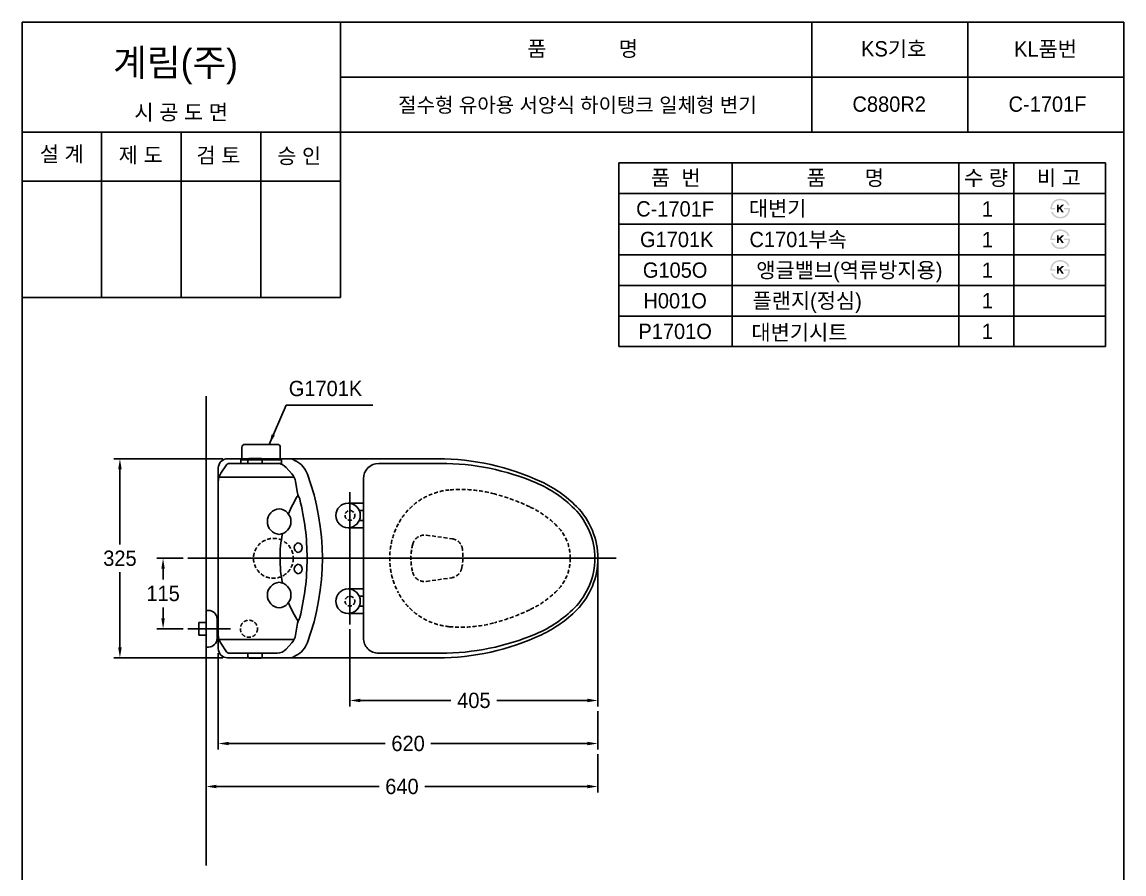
# Model space of a CAD drawing. Header units: millimetres. Extents: x 0 to 3800, y -67 to 2531.
# Drawn here: x 0 to 1800, y 1139 to 2530 of the extents above; entities that cross this region are included whole.
import ezdxf
from ezdxf.enums import TextEntityAlignment as Align
from ezdxf.lldxf.tags import DXFTag

# ---------------------------------------------------------------- set-up
doc = ezdxf.new("R2010")
doc.units = ezdxf.units.MM
doc.linetypes.add('DASHED2', pattern=[9.525, 6.35, -3.175])
for name, color, linetype in [('TEXT', 7, 'Continuous'), ('내부선 및 부속', 4, 'Continuous'), ('도각라인', 255, 'Continuous'), ('외형선', 3, 'Continuous'), ('점선', 6, 'DASHED2'), ('중심선', 1, 'DASHED'), ('치수선', 7, 'Continuous')]:
    doc.layers.add(name, color=color, linetype=linetype)
doc.styles.add('____', font='')
doc.styles.add('타이틀', font='H2GTRM.TTF', dxfattribs={"height": 25})
doc.styles.get('____').set_extended_font_data('굴림')
tags = doc.linetypes.add('DASHDOT', pattern=[70, 31, -13, 13, -13]).pattern_tags.tags
tags[10:11] = [DXFTag(74, 4), DXFTag(75, 0), DXFTag(340, '0'), DXFTag(46, 0.0), DXFTag(50, 0.0), DXFTag(44, 0.0), DXFTag(45, 0.0)]
tags[8:9] = [DXFTag(74, 4), DXFTag(75, 0), DXFTag(340, '0'), DXFTag(46, 0.0), DXFTag(50, 0.0), DXFTag(44, 0.0), DXFTag(45, 0.0)]
tags[6:7] = [DXFTag(74, 4), DXFTag(75, 0), DXFTag(340, '0'), DXFTag(46, 0.0), DXFTag(50, 0.0), DXFTag(44, 0.0), DXFTag(45, 0.0)]
tags[4:5] = [DXFTag(74, 4), DXFTag(75, 0), DXFTag(340, '0'), DXFTag(46, 0.0), DXFTag(50, 0.0), DXFTag(44, 0.0), DXFTag(45, 0.0)]
tags = doc.linetypes.add('DASHED', pattern=[25.72, 12.86, -12.86]).pattern_tags.tags
tags[6:7] = [DXFTag(74, 4), DXFTag(75, 0), DXFTag(340, '0'), DXFTag(46, 0.0), DXFTag(50, 0.0), DXFTag(44, 0.0), DXFTag(45, 0.0)]
tags[4:5] = [DXFTag(74, 4), DXFTag(75, 0), DXFTag(340, '0'), DXFTag(46, 0.0), DXFTag(50, 0.0), DXFTag(44, 0.0), DXFTag(45, 0.0)]
doc.dimstyles.new('MSADIM', dxfattribs={"dimtxt": 33, "dimasz": 17, "dimexe": 10, "dimexo": 7.5, "dimgap": 10, "dimtad": 0, "dimtih": 1, "dimtoh": 1, "dimdec": 0, "dimzin": 1, "dimdsep": 46, "dimtxsty": '____', "dimcen": 11.25, "dimadec": 0, "dimazin": 0, "dimtfac": 1, "dimtdec": 0, "dimtix": 1, "dimtmove": 0, "dimatfit": 3, "dimfxl": 0, "dimtolj": 1, "dimtzin": 1, "dimarcsym": 0})

# ---------------------------------------------------------------- blocks, each defined once
blk = doc.blocks.new('*D14')
at = {"layer": '치수선', "color": 0, "linetype": 'Continuous', "lineweight": -2}
for p, q in [((940.6, 1646.9), (940.6, 1412.3)), ((535.6, 1538.9), (535.6, 1412.3)), ((552.6, 1422.3), (700.4, 1422.3)), ((923.6, 1422.3), (775.8, 1422.3))]:
    blk.add_line(p, q, dxfattribs=at)
at = {"layer": '치수선', "color": 0, "linetype": 'Continuous'}
for points in [[(552.6, 1425.2), (552.6, 1419.5), (535.6, 1422.3)], [(923.6, 1425.2), (923.6, 1419.5), (940.6, 1422.3)]]:
    blk.add_solid(points, dxfattribs=at)
at = {"layer": '치수선', "color": 0, "linetype": 'Continuous', "insert": (738.1, 1422.3), "char_height": 25, "attachment_point": 5, "style": '____'}
blk.add_mtext('\\A1;405', dxfattribs=at)
blk = doc.blocks.new('*D15')
at = {"layer": '치수선', "color": 0, "linetype": 'Continuous', "lineweight": -2}
for p, q in [((320.6, 1499.4), (320.6, 1342)), ((940.6, 1404.8), (940.6, 1342)), ((337.6, 1352), (593.3, 1352)), ((923.6, 1352), (667.9, 1352))]:
    blk.add_line(p, q, dxfattribs=at)
at = {"layer": '치수선', "color": 0, "linetype": 'Continuous'}
for points in [[(337.6, 1354.8), (337.6, 1349.2), (320.6, 1352)], [(923.6, 1354.8), (923.6, 1349.2), (940.6, 1352)]]:
    blk.add_solid(points, dxfattribs=at)
at = {"layer": '치수선', "color": 0, "linetype": 'Continuous', "insert": (630.6, 1352), "char_height": 25, "attachment_point": 5, "style": '____'}
blk.add_mtext('\\A1;620', dxfattribs=at)
blk = doc.blocks.new('*D16')
at = {"layer": '치수선', "color": 0, "linetype": 'Continuous', "lineweight": -2}
for p, q in [((940.6, 1334.5), (940.6, 1271.8)), ((300.6, 1279.6), (300.6, 1271.8)), ((317.6, 1281.8), (583.3, 1281.8)), ((923.6, 1281.8), (657.9, 1281.8))]:
    blk.add_line(p, q, dxfattribs=at)
at = {"layer": '치수선', "color": 0, "linetype": 'Continuous'}
for points in [[(317.6, 1284.7), (317.6, 1279), (300.6, 1281.8)], [(923.6, 1284.7), (923.6, 1279), (940.6, 1281.8)]]:
    blk.add_solid(points, dxfattribs=at)
at = {"layer": '치수선', "color": 0, "linetype": 'Continuous', "insert": (620.6, 1281.8), "char_height": 25, "attachment_point": 5, "style": '____'}
blk.add_mtext('\\A1;640', dxfattribs=at)
blk = doc.blocks.new('*D17')
at = {"layer": '치수선', "color": 0, "linetype": 'Continuous', "lineweight": -2}
for p, q in [((263.1, 1654.4), (220.4, 1654.4)), ((230.4, 1637.4), (230.4, 1619.8)), ((230.4, 1556.4), (230.4, 1574.1)), ((263.1, 1539.4), (220.4, 1539.4))]:
    blk.add_line(p, q, dxfattribs=at)
at = {"layer": '치수선', "color": 0, "linetype": 'Continuous'}
for points in [[(227.5, 1637.4), (233.2, 1637.4), (230.4, 1654.4)], [(227.5, 1556.4), (233.2, 1556.4), (230.4, 1539.4)]]:
    blk.add_solid(points, dxfattribs=at)
at = {"layer": '치수선', "color": 0, "linetype": 'Continuous', "insert": (230.4, 1596.9), "char_height": 25, "attachment_point": 5, "style": '____'}
blk.add_mtext('\\A1;115', dxfattribs=at)
blk = doc.blocks.new('*D18')
at = {"layer": '치수선', "color": 0, "linetype": 'Continuous', "lineweight": -2}
for p, q in [((328.1, 1816.9), (149.9, 1816.9)), ((159.9, 1799.9), (159.9, 1677.2)), ((159.9, 1508.9), (159.9, 1631.6)), ((328.1, 1491.9), (149.9, 1491.9))]:
    blk.add_line(p, q, dxfattribs=at)
at = {"layer": '치수선', "color": 0, "linetype": 'Continuous'}
for points in [[(157.1, 1799.9), (162.7, 1799.9), (159.9, 1816.9)], [(157.1, 1508.9), (162.7, 1508.9), (159.9, 1491.9)]]:
    blk.add_solid(points, dxfattribs=at)
at = {"layer": '치수선', "color": 0, "linetype": 'Continuous', "insert": (159.9, 1654.4), "char_height": 25, "attachment_point": 5, "style": '____'}
blk.add_mtext('\\A1;325', dxfattribs=at)

msp = doc.modelspace()

# ---------------------------------------------------------------- hatches: boundary and pattern name
at = {"layer": 'TEXT'}
for points in [[(1679.9, 2224.2), (1679.8, 2224.6), (1679.8, 2225), (1679.8, 2225.4), (1679.8, 2225.8), (1679.8, 2226.2), (1679.9, 2226.6), (1679.9, 2227), (1679.9, 2227.4), (1680, 2227.8), (1680, 2228.2), (1680.1, 2228.6), (1680.2, 2229), (1680.3, 2229.4), (1680.4, 2229.8), (1680.5, 2230.1), (1680.6, 2230.5), (1680.7, 2230.9), (1680.8, 2231.3), (1681, 2231.7), (1681.1, 2232), (1681.3, 2232.4), (1681.4, 2232.7), (1681.6, 2233.1), (1681.8, 2233.4), (1682, 2233.8), (1682.1, 2234.1), (1682.4, 2234.4), (1682.6, 2234.8), (1682.8, 2235.1), (1683, 2235.4), (1683.2, 2235.7), (1683.8, 2236.3), (1684, 2236.6), (1684.3, 2236.9), (1684.6, 2237.2), (1684.9, 2237.5), (1685.2, 2237.8), (1685.5, 2238), (1685.8, 2238.3), (1686.1, 2238.5), (1686.4, 2238.7), (1686.8, 2239), (1687.1, 2239.2), (1687.4, 2239.4), (1687.8, 2239.6), (1688.2, 2239.8), (1688.5, 2239.9), (1688.9, 2240.1), (1689.3, 2240.3), (1689.7, 2240.5), (1690.2, 2240.6), (1690.6, 2240.7), (1691, 2240.9), (1691.5, 2241), (1691.9, 2241.1), (1692.4, 2241.2), (1692.8, 2241.2), (1693.3, 2241.3), (1693.8, 2241.4), (1694.2, 2241.4), (1694.7, 2241.4), (1695.2, 2241.5), (1695.7, 2241.5), (1696.5, 2241.5), (1696.8, 2241.4), (1697.2, 2241.4), (1697.6, 2241.4), (1697.9, 2241.3), (1698.3, 2241.3), (1698.6, 2241.2), (1699, 2241.2), (1699.3, 2241.1), (1699.7, 2241), (1700, 2241), (1700.4, 2240.9), (1700.7, 2240.8), (1701, 2240.7), (1701.4, 2240.6), (1701.7, 2240.5), (1702, 2240.4), (1702.3, 2240.2), (1702.6, 2240.1), (1702.9, 2240), (1703.2, 2239.8), (1703.5, 2239.7), (1703.8, 2239.5), (1704.1, 2239.4), (1704.4, 2239.2), (1704.7, 2239), (1705, 2238.9), (1705.2, 2238.7), (1705.5, 2238.5), (1705.8, 2238.3), (1706.1, 2238.1), (1706.5, 2237.7), (1706.9, 2237.4), (1707.3, 2237), (1707.7, 2236.6), (1708, 2236.2), (1708.4, 2235.8), (1708.7, 2235.4), (1709.1, 2234.9), (1709.4, 2234.5), (1709.7, 2234), (1710, 2233.5), (1710.3, 2233), (1710.5, 2232.5), (1710.8, 2232), (1711, 2231.5), (1711.3, 2230.9), (1711.3, 2230.9), (1708.2, 2230.9), (1708.2, 2230.9), (1708.1, 2231.1), (1708, 2231.3), (1708, 2231.4), (1707.9, 2231.6), (1707.8, 2231.8), (1707.7, 2232), (1707.7, 2232.1), (1707.6, 2232.3), (1707.5, 2232.5), (1707.4, 2232.6), (1707.3, 2232.8), (1707.2, 2233), (1707.1, 2233.1), (1707, 2233.3), (1706.9, 2233.5), (1706.7, 2233.6), (1706.6, 2233.8), (1706.5, 2233.9), (1706.2, 2234.3), (1705.9, 2234.6), (1705.6, 2234.9), (1705.3, 2235.2), (1705, 2235.5), (1704.7, 2235.8), (1704.3, 2236.1), (1704.1, 2236.3), (1703.8, 2236.4), (1703.6, 2236.6), (1703.4, 2236.8), (1703.1, 2236.9), (1702.9, 2237.1), (1702.6, 2237.2), (1702.4, 2237.4), (1702.2, 2237.5), (1701.9, 2237.6), (1701.7, 2237.7), (1701.4, 2237.8), (1701.2, 2238), (1700.9, 2238.1), (1700.6, 2238.2), (1700.4, 2238.3), (1700.1, 2238.3), (1699.9, 2238.4), (1699.6, 2238.5), (1699.3, 2238.6), (1699.1, 2238.6), (1698.8, 2238.7), (1698.5, 2238.7), (1698.2, 2238.8), (1698, 2238.8), (1697.7, 2238.9), (1697.4, 2238.9), (1697.1, 2238.9), (1696.8, 2239), (1696.5, 2239), (1696.3, 2239), (1696, 2239), (1695.6, 2239), (1695.3, 2239), (1694.9, 2238.9), (1694.6, 2238.9), (1694.3, 2238.9), (1693.9, 2238.9), (1693.6, 2238.8), (1693.3, 2238.8), (1693, 2238.7), (1692.7, 2238.7), (1692.3, 2238.6), (1692, 2238.5), (1691.7, 2238.4), (1691.4, 2238.3), (1691.1, 2238.2), (1690.9, 2238.1), (1690.6, 2238), (1690.3, 2237.9), (1690, 2237.8), (1689.7, 2237.7), (1689.4, 2237.5), (1689.2, 2237.4), (1688.9, 2237.3), (1688.7, 2237.1), (1688.4, 2236.9), (1688.1, 2236.8), (1687.9, 2236.6), (1687.6, 2236.4), (1687.4, 2236.2), (1687.2, 2236), (1686.9, 2235.8), (1686.7, 2235.6), (1686.5, 2235.4), (1686.2, 2235.2), (1686, 2235), (1685.8, 2234.7), (1685.6, 2234.5), (1685.4, 2234.3), (1685.2, 2234), (1685, 2233.8), (1684.8, 2233.5), (1684.7, 2233.3), (1684.5, 2233), (1684.3, 2232.7), (1684.2, 2232.5), (1684, 2232.2), (1683.9, 2231.9), (1683.8, 2231.6), (1683.7, 2231.3), (1683.5, 2231.1), (1683.4, 2230.8), (1683.3, 2230.5), (1683.2, 2230.2), (1683.1, 2229.8), (1683, 2229.5), (1683, 2229.2), (1682.9, 2228.9), (1682.8, 2228.6), (1682.8, 2228.2), (1682.7, 2227.9), (1682.7, 2227.6), (1682.7, 2227.2), (1682.6, 2226.9), (1682.6, 2226.5), (1682.6, 2226.5), (1687.8, 2226.5), (1687.8, 2226.5), (1687.8, 2226.5), (1687.8, 2224.2), (1687.8, 2224.2), (1687.8, 2224.2), (1679.9, 2224.2)], [(1712, 2226.5), (1712, 2226.1), (1712, 2225.6), (1712, 2225.2), (1712, 2224.8), (1711.9, 2224.3), (1711.9, 2223.9), (1711.9, 2223.5), (1711.8, 2223.1), (1711.7, 2222.7), (1711.6, 2222.2), (1711.6, 2221.8), (1711.5, 2221.4), (1711.3, 2221), (1711.2, 2220.6), (1711.1, 2220.2), (1711, 2219.8), (1710.8, 2219.4), (1710.7, 2219), (1710.5, 2218.7), (1710.4, 2218.3), (1710.2, 2217.9), (1710, 2217.6), (1709.8, 2217.2), (1709.6, 2216.9), (1709.4, 2216.5), (1709.2, 2216.2), (1709, 2215.9), (1708.8, 2215.5), (1708.5, 2215.2), (1708.3, 2214.9), (1708, 2214.6), (1707.8, 2214.3), (1707.5, 2214), (1707.2, 2213.7), (1707, 2213.5), (1706.7, 2213.2), (1706.4, 2212.9), (1706.1, 2212.7), (1705.8, 2212.4), (1705.5, 2212.2), (1705.2, 2212), (1704.8, 2211.8), (1704.5, 2211.6), (1704.2, 2211.4), (1703.8, 2211.2), (1703.5, 2211), (1703.1, 2210.8), (1702.8, 2210.7), (1702.4, 2210.5), (1702.1, 2210.3), (1701.7, 2210.2), (1701.3, 2210.1), (1700.9, 2209.9), (1700.5, 2209.8), (1700.2, 2209.7), (1699.8, 2209.6), (1699.4, 2209.6), (1699, 2209.5), (1698.6, 2209.4), (1698.2, 2209.4), (1697.8, 2209.4), (1697.4, 2209.3), (1697, 2209.3), (1696.6, 2209.3), (1695.9, 2209.3), (1695.3, 2209.3), (1694.6, 2209.4), (1694, 2209.5), (1693.3, 2209.5), (1693, 2209.6), (1692.7, 2209.7), (1692.4, 2209.7), (1692.1, 2209.8), (1691.8, 2209.9), (1691.5, 2209.9), (1691.2, 2210), (1691, 2210.1), (1690.7, 2210.2), (1690.4, 2210.3), (1690.1, 2210.4), (1689.8, 2210.5), (1689.5, 2210.6), (1689.3, 2210.7), (1689, 2210.9), (1688.7, 2211), (1688.5, 2211.1), (1688.2, 2211.3), (1687.9, 2211.4), (1687.7, 2211.6), (1687.4, 2211.7), (1686.9, 2212), (1686.6, 2212.2), (1686.4, 2212.4), (1686.1, 2212.6), (1685.9, 2212.8), (1685.6, 2213), (1685.4, 2213.2), (1685.1, 2213.4), (1684.9, 2213.6), (1684.7, 2213.8), (1684.5, 2214.1), (1684.2, 2214.3), (1684, 2214.5), (1683.8, 2214.8), (1683.6, 2215), (1683.4, 2215.2), (1683.2, 2215.5), (1683, 2215.8), (1682.8, 2216), (1682.6, 2216.3), (1682.5, 2216.6), (1682.3, 2216.8), (1682.1, 2217.1), (1681.9, 2217.4), (1681.8, 2217.7), (1681.6, 2218), (1681.5, 2218.3), (1681.3, 2218.6), (1681, 2219.2), (1680.8, 2219.9), (1680.8, 2219.9), (1683.7, 2219.9), (1683.7, 2219.9), (1683.9, 2219.4), (1684.2, 2219), (1684.4, 2218.6), (1684.6, 2218.2), (1684.9, 2217.9), (1685.1, 2217.5), (1685.4, 2217.1), (1685.7, 2216.8), (1685.9, 2216.5), (1686.2, 2216.1), (1686.5, 2215.8), (1686.8, 2215.5), (1687.1, 2215.2), (1687.4, 2215), (1687.7, 2214.7), (1688, 2214.5), (1688.2, 2214.3), (1688.4, 2214.1), (1688.7, 2214), (1688.9, 2213.8), (1689.1, 2213.7), (1689.4, 2213.5), (1689.6, 2213.4), (1689.9, 2213.2), (1690.1, 2213.1), (1690.4, 2213), (1690.6, 2212.9), (1690.9, 2212.8), (1691.1, 2212.7), (1691.4, 2212.6), (1691.7, 2212.5), (1691.9, 2212.4), (1692.2, 2212.3), (1692.5, 2212.3), (1692.7, 2212.2), (1693, 2212.1), (1693.3, 2212.1), (1693.6, 2212), (1693.9, 2212), (1694.2, 2212), (1694.5, 2211.9), (1694.8, 2211.9), (1695.1, 2211.9), (1695.4, 2211.9), (1695.7, 2211.9), (1696, 2211.9), (1696.3, 2211.9), (1697.1, 2211.9), (1697.4, 2211.9), (1697.7, 2212), (1698, 2212), (1698.2, 2212), (1698.5, 2212), (1698.7, 2212.1), (1699, 2212.1), (1699.3, 2212.2), (1699.5, 2212.2), (1699.8, 2212.3), (1700, 2212.4), (1700.3, 2212.5), (1700.5, 2212.5), (1700.8, 2212.6), (1701, 2212.7), (1701.3, 2212.8), (1701.5, 2212.9), (1701.8, 2213), (1702, 2213.1), (1702.3, 2213.3), (1702.5, 2213.4), (1702.7, 2213.5), (1703, 2213.7), (1703.2, 2213.8), (1703.4, 2213.9), (1703.7, 2214.1), (1703.9, 2214.3), (1704.1, 2214.4), (1704.3, 2214.6), (1704.6, 2214.8), (1704.8, 2215), (1705.1, 2215.2), (1705.3, 2215.4), (1705.6, 2215.7), (1705.8, 2215.9), (1706, 2216.1), (1706.2, 2216.4), (1706.4, 2216.6), (1706.6, 2216.9), (1706.8, 2217.1), (1707, 2217.4), (1707.2, 2217.7), (1707.3, 2218), (1707.5, 2218.2), (1707.7, 2218.5), (1707.8, 2218.8), (1708, 2219.1), (1708.1, 2219.4), (1708.2, 2219.7), (1708.3, 2220), (1708.4, 2220.4), (1708.6, 2220.7), (1708.7, 2221), (1708.7, 2221.3), (1708.8, 2221.7), (1708.9, 2222), (1709, 2222.4), (1709, 2222.7), (1709.1, 2223.1), (1709.1, 2223.4), (1709.2, 2223.8), (1709.2, 2224.2), (1709.2, 2224.2), (1701.8, 2224.2), (1701.8, 2224.2), (1701.8, 2224.2), (1701.8, 2226.5), (1701.8, 2226.5), (1701.8, 2226.5), (1712, 2226.5)], [(1693.6, 2227.2), (1698.4, 2231.6), (1702.3, 2231.6), (1696.9, 2226.6), (1701.9, 2219.1), (1698.6, 2219.1), (1695, 2224.8), (1693.6, 2223.6), (1693.6, 2219.1), (1690.7, 2219.1), (1690.7, 2231.7), (1693.6, 2231.7)], [(1679.9, 2174.2), (1679.8, 2174.6), (1679.8, 2175), (1679.8, 2175.4), (1679.8, 2175.8), (1679.8, 2176.2), (1679.9, 2176.6), (1679.9, 2177), (1679.9, 2177.4), (1680, 2177.8), (1680, 2178.2), (1680.1, 2178.6), (1680.2, 2179), (1680.3, 2179.4), (1680.4, 2179.8), (1680.5, 2180.1), (1680.6, 2180.5), (1680.7, 2180.9), (1680.8, 2181.3), (1681, 2181.7), (1681.1, 2182), (1681.3, 2182.4), (1681.4, 2182.7), (1681.6, 2183.1), (1681.8, 2183.4), (1682, 2183.8), (1682.1, 2184.1), (1682.4, 2184.4), (1682.6, 2184.8), (1682.8, 2185.1), (1683, 2185.4), (1683.2, 2185.7), (1683.8, 2186.3), (1684, 2186.6), (1684.3, 2186.9), (1684.6, 2187.2), (1684.9, 2187.5), (1685.2, 2187.8), (1685.5, 2188), (1685.8, 2188.3), (1686.1, 2188.5), (1686.4, 2188.7), (1686.8, 2189), (1687.1, 2189.2), (1687.4, 2189.4), (1687.8, 2189.6), (1688.2, 2189.8), (1688.5, 2189.9), (1688.9, 2190.1), (1689.3, 2190.3), (1689.7, 2190.5), (1690.2, 2190.6), (1690.6, 2190.7), (1691, 2190.9), (1691.5, 2191), (1691.9, 2191.1), (1692.4, 2191.2), (1692.8, 2191.2), (1693.3, 2191.3), (1693.8, 2191.4), (1694.2, 2191.4), (1694.7, 2191.4), (1695.2, 2191.5), (1695.7, 2191.5), (1696.5, 2191.5), (1696.8, 2191.4), (1697.2, 2191.4), (1697.6, 2191.4), (1697.9, 2191.3), (1698.3, 2191.3), (1698.6, 2191.2), (1699, 2191.2), (1699.3, 2191.1), (1699.7, 2191), (1700, 2191), (1700.4, 2190.9), (1700.7, 2190.8), (1701, 2190.7), (1701.4, 2190.6), (1701.7, 2190.5), (1702, 2190.4), (1702.3, 2190.2), (1702.6, 2190.1), (1702.9, 2190), (1703.2, 2189.8), (1703.5, 2189.7), (1703.8, 2189.5), (1704.1, 2189.4), (1704.4, 2189.2), (1704.7, 2189), (1705, 2188.9), (1705.2, 2188.7), (1705.5, 2188.5), (1705.8, 2188.3), (1706.1, 2188.1), (1706.5, 2187.7), (1706.9, 2187.4), (1707.3, 2187), (1707.7, 2186.6), (1708, 2186.2), (1708.4, 2185.8), (1708.7, 2185.4), (1709.1, 2184.9), (1709.4, 2184.5), (1709.7, 2184), (1710, 2183.5), (1710.3, 2183), (1710.5, 2182.5), (1710.8, 2182), (1711, 2181.5), (1711.3, 2180.9), (1711.3, 2180.9), (1708.2, 2180.9), (1708.2, 2180.9), (1708.1, 2181.1), (1708, 2181.3), (1708, 2181.4), (1707.9, 2181.6), (1707.8, 2181.8), (1707.7, 2182), (1707.7, 2182.1), (1707.6, 2182.3), (1707.5, 2182.5), (1707.4, 2182.6), (1707.3, 2182.8), (1707.2, 2183), (1707.1, 2183.1), (1707, 2183.3), (1706.9, 2183.5), (1706.7, 2183.6), (1706.6, 2183.8), (1706.5, 2183.9), (1706.2, 2184.3), (1705.9, 2184.6), (1705.6, 2184.9), (1705.3, 2185.2), (1705, 2185.5), (1704.7, 2185.8), (1704.3, 2186.1), (1704.1, 2186.3), (1703.8, 2186.4), (1703.6, 2186.6), (1703.4, 2186.8), (1703.1, 2186.9), (1702.9, 2187.1), (1702.6, 2187.2), (1702.4, 2187.4), (1702.2, 2187.5), (1701.9, 2187.6), (1701.7, 2187.7), (1701.4, 2187.8), (1701.2, 2188), (1700.9, 2188.1), (1700.6, 2188.2), (1700.4, 2188.3), (1700.1, 2188.3), (1699.9, 2188.4), (1699.6, 2188.5), (1699.3, 2188.6), (1699.1, 2188.6), (1698.8, 2188.7), (1698.5, 2188.7), (1698.2, 2188.8), (1698, 2188.8), (1697.7, 2188.9), (1697.4, 2188.9), (1697.1, 2188.9), (1696.8, 2189), (1696.5, 2189), (1696.3, 2189), (1696, 2189), (1695.6, 2189), (1695.3, 2189), (1694.9, 2188.9), (1694.6, 2188.9), (1694.3, 2188.9), (1693.9, 2188.9), (1693.6, 2188.8), (1693.3, 2188.8), (1693, 2188.7), (1692.7, 2188.7), (1692.3, 2188.6), (1692, 2188.5), (1691.7, 2188.4), (1691.4, 2188.3), (1691.1, 2188.2), (1690.9, 2188.1), (1690.6, 2188), (1690.3, 2187.9), (1690, 2187.8), (1689.7, 2187.7), (1689.4, 2187.5), (1689.2, 2187.4), (1688.9, 2187.3), (1688.7, 2187.1), (1688.4, 2186.9), (1688.1, 2186.8), (1687.9, 2186.6), (1687.6, 2186.4), (1687.4, 2186.2), (1687.2, 2186), (1686.9, 2185.8), (1686.7, 2185.6), (1686.5, 2185.4), (1686.2, 2185.2), (1686, 2185), (1685.8, 2184.7), (1685.6, 2184.5), (1685.4, 2184.3), (1685.2, 2184), (1685, 2183.8), (1684.8, 2183.5), (1684.7, 2183.3), (1684.5, 2183), (1684.3, 2182.7), (1684.2, 2182.5), (1684, 2182.2), (1683.9, 2181.9), (1683.8, 2181.6), (1683.7, 2181.3), (1683.5, 2181.1), (1683.4, 2180.8), (1683.3, 2180.5), (1683.2, 2180.2), (1683.1, 2179.8), (1683, 2179.5), (1683, 2179.2), (1682.9, 2178.9), (1682.8, 2178.6), (1682.8, 2178.2), (1682.7, 2177.9), (1682.7, 2177.6), (1682.7, 2177.2), (1682.6, 2176.9), (1682.6, 2176.5), (1682.6, 2176.5), (1687.8, 2176.5), (1687.8, 2176.5), (1687.8, 2176.5), (1687.8, 2174.2), (1687.8, 2174.2), (1687.8, 2174.2), (1679.9, 2174.2)], [(1693.6, 2177.2), (1698.4, 2181.6), (1702.3, 2181.6), (1696.9, 2176.6), (1701.9, 2169.1), (1698.6, 2169.1), (1695, 2174.8), (1693.6, 2173.6), (1693.6, 2169.1), (1690.7, 2169.1), (1690.7, 2181.7), (1693.6, 2181.7)], [(1712, 2176.5), (1712, 2176.1), (1712, 2175.6), (1712, 2175.2), (1712, 2174.8), (1711.9, 2174.3), (1711.9, 2173.9), (1711.9, 2173.5), (1711.8, 2173.1), (1711.7, 2172.7), (1711.6, 2172.2), (1711.6, 2171.8), (1711.5, 2171.4), (1711.3, 2171), (1711.2, 2170.6), (1711.1, 2170.2), (1711, 2169.8), (1710.8, 2169.4), (1710.7, 2169), (1710.5, 2168.7), (1710.4, 2168.3), (1710.2, 2167.9), (1710, 2167.6), (1709.8, 2167.2), (1709.6, 2166.9), (1709.4, 2166.5), (1709.2, 2166.2), (1709, 2165.9), (1708.8, 2165.5), (1708.5, 2165.2), (1708.3, 2164.9), (1708, 2164.6), (1707.8, 2164.3), (1707.5, 2164), (1707.2, 2163.7), (1707, 2163.5), (1706.7, 2163.2), (1706.4, 2162.9), (1706.1, 2162.7), (1705.8, 2162.4), (1705.5, 2162.2), (1705.2, 2162), (1704.8, 2161.8), (1704.5, 2161.6), (1704.2, 2161.4), (1703.8, 2161.2), (1703.5, 2161), (1703.1, 2160.8), (1702.8, 2160.7), (1702.4, 2160.5), (1702.1, 2160.3), (1701.7, 2160.2), (1701.3, 2160.1), (1700.9, 2159.9), (1700.5, 2159.8), (1700.2, 2159.7), (1699.8, 2159.6), (1699.4, 2159.6), (1699, 2159.5), (1698.6, 2159.4), (1698.2, 2159.4), (1697.8, 2159.4), (1697.4, 2159.3), (1697, 2159.3), (1696.6, 2159.3), (1695.9, 2159.3), (1695.3, 2159.3), (1694.6, 2159.4), (1694, 2159.5), (1693.3, 2159.5), (1693, 2159.6), (1692.7, 2159.7), (1692.4, 2159.7), (1692.1, 2159.8), (1691.8, 2159.9), (1691.5, 2159.9), (1691.2, 2160), (1691, 2160.1), (1690.7, 2160.2), (1690.4, 2160.3), (1690.1, 2160.4), (1689.8, 2160.5), (1689.5, 2160.6), (1689.3, 2160.7), (1689, 2160.9), (1688.7, 2161), (1688.5, 2161.1), (1688.2, 2161.3), (1687.9, 2161.4), (1687.7, 2161.6), (1687.4, 2161.7), (1686.9, 2162), (1686.6, 2162.2), (1686.4, 2162.4), (1686.1, 2162.6), (1685.9, 2162.8), (1685.6, 2163), (1685.4, 2163.2), (1685.1, 2163.4), (1684.9, 2163.6), (1684.7, 2163.8), (1684.5, 2164.1), (1684.2, 2164.3), (1684, 2164.5), (1683.8, 2164.8), (1683.6, 2165), (1683.4, 2165.2), (1683.2, 2165.5), (1683, 2165.8), (1682.8, 2166), (1682.6, 2166.3), (1682.5, 2166.6), (1682.3, 2166.8), (1682.1, 2167.1), (1681.9, 2167.4), (1681.8, 2167.7), (1681.6, 2168), (1681.5, 2168.3), (1681.3, 2168.6), (1681, 2169.2), (1680.8, 2169.9), (1680.8, 2169.9), (1683.7, 2169.9), (1683.7, 2169.9), (1683.9, 2169.4), (1684.2, 2169), (1684.4, 2168.6), (1684.6, 2168.2), (1684.9, 2167.9), (1685.1, 2167.5), (1685.4, 2167.1), (1685.7, 2166.8), (1685.9, 2166.5), (1686.2, 2166.1), (1686.5, 2165.8), (1686.8, 2165.5), (1687.1, 2165.2), (1687.4, 2165), (1687.7, 2164.7), (1688, 2164.5), (1688.2, 2164.3), (1688.4, 2164.1), (1688.7, 2164), (1688.9, 2163.8), (1689.1, 2163.7), (1689.4, 2163.5), (1689.6, 2163.4), (1689.9, 2163.2), (1690.1, 2163.1), (1690.4, 2163), (1690.6, 2162.9), (1690.9, 2162.8), (1691.1, 2162.7), (1691.4, 2162.6), (1691.7, 2162.5), (1691.9, 2162.4), (1692.2, 2162.3), (1692.5, 2162.3), (1692.7, 2162.2), (1693, 2162.1), (1693.3, 2162.1), (1693.6, 2162), (1693.9, 2162), (1694.2, 2162), (1694.5, 2161.9), (1694.8, 2161.9), (1695.1, 2161.9), (1695.4, 2161.9), (1695.7, 2161.9), (1696, 2161.9), (1696.3, 2161.9), (1697.1, 2161.9), (1697.4, 2161.9), (1697.7, 2162), (1698, 2162), (1698.2, 2162), (1698.5, 2162), (1698.7, 2162.1), (1699, 2162.1), (1699.3, 2162.2), (1699.5, 2162.2), (1699.8, 2162.3), (1700, 2162.4), (1700.3, 2162.5), (1700.5, 2162.5), (1700.8, 2162.6), (1701, 2162.7), (1701.3, 2162.8), (1701.5, 2162.9), (1701.8, 2163), (1702, 2163.1), (1702.3, 2163.3), (1702.5, 2163.4), (1702.7, 2163.5), (1703, 2163.7), (1703.2, 2163.8), (1703.4, 2163.9), (1703.7, 2164.1), (1703.9, 2164.3), (1704.1, 2164.4), (1704.3, 2164.6), (1704.6, 2164.8), (1704.8, 2165), (1705.1, 2165.2), (1705.3, 2165.4), (1705.6, 2165.7), (1705.8, 2165.9), (1706, 2166.1), (1706.2, 2166.4), (1706.4, 2166.6), (1706.6, 2166.9), (1706.8, 2167.1), (1707, 2167.4), (1707.2, 2167.7), (1707.3, 2168), (1707.5, 2168.2), (1707.7, 2168.5), (1707.8, 2168.8), (1708, 2169.1), (1708.1, 2169.4), (1708.2, 2169.7), (1708.3, 2170), (1708.4, 2170.4), (1708.6, 2170.7), (1708.7, 2171), (1708.7, 2171.3), (1708.8, 2171.7), (1708.9, 2172), (1709, 2172.4), (1709, 2172.7), (1709.1, 2173.1), (1709.1, 2173.4), (1709.2, 2173.8), (1709.2, 2174.2), (1709.2, 2174.2), (1701.8, 2174.2), (1701.8, 2174.2), (1701.8, 2174.2), (1701.8, 2176.5), (1701.8, 2176.5), (1701.8, 2176.5), (1712, 2176.5)], [(1679.9, 2124.2), (1679.8, 2124.6), (1679.8, 2125), (1679.8, 2125.4), (1679.8, 2125.8), (1679.8, 2126.2), (1679.9, 2126.6), (1679.9, 2127), (1679.9, 2127.4), (1680, 2127.8), (1680, 2128.2), (1680.1, 2128.6), (1680.2, 2129), (1680.3, 2129.4), (1680.4, 2129.8), (1680.5, 2130.1), (1680.6, 2130.5), (1680.7, 2130.9), (1680.8, 2131.3), (1681, 2131.7), (1681.1, 2132), (1681.3, 2132.4), (1681.4, 2132.7), (1681.6, 2133.1), (1681.8, 2133.4), (1682, 2133.8), (1682.1, 2134.1), (1682.4, 2134.4), (1682.6, 2134.8), (1682.8, 2135.1), (1683, 2135.4), (1683.2, 2135.7), (1683.8, 2136.3), (1684, 2136.6), (1684.3, 2136.9), (1684.6, 2137.2), (1684.9, 2137.5), (1685.2, 2137.8), (1685.5, 2138), (1685.8, 2138.3), (1686.1, 2138.5), (1686.4, 2138.7), (1686.8, 2139), (1687.1, 2139.2), (1687.4, 2139.4), (1687.8, 2139.6), (1688.2, 2139.8), (1688.5, 2139.9), (1688.9, 2140.1), (1689.3, 2140.3), (1689.7, 2140.5), (1690.2, 2140.6), (1690.6, 2140.7), (1691, 2140.9), (1691.5, 2141), (1691.9, 2141.1), (1692.4, 2141.2), (1692.8, 2141.2), (1693.3, 2141.3), (1693.8, 2141.4), (1694.2, 2141.4), (1694.7, 2141.4), (1695.2, 2141.5), (1695.7, 2141.5), (1696.5, 2141.5), (1696.8, 2141.4), (1697.2, 2141.4), (1697.6, 2141.4), (1697.9, 2141.3), (1698.3, 2141.3), (1698.6, 2141.2), (1699, 2141.2), (1699.3, 2141.1), (1699.7, 2141), (1700, 2141), (1700.4, 2140.9), (1700.7, 2140.8), (1701, 2140.7), (1701.4, 2140.6), (1701.7, 2140.5), (1702, 2140.4), (1702.3, 2140.2), (1702.6, 2140.1), (1702.9, 2140), (1703.2, 2139.8), (1703.5, 2139.7), (1703.8, 2139.5), (1704.1, 2139.4), (1704.4, 2139.2), (1704.7, 2139), (1705, 2138.9), (1705.2, 2138.7), (1705.5, 2138.5), (1705.8, 2138.3), (1706.1, 2138.1), (1706.5, 2137.7), (1706.9, 2137.4), (1707.3, 2137), (1707.7, 2136.6), (1708, 2136.2), (1708.4, 2135.8), (1708.7, 2135.4), (1709.1, 2134.9), (1709.4, 2134.5), (1709.7, 2134), (1710, 2133.5), (1710.3, 2133), (1710.5, 2132.5), (1710.8, 2132), (1711, 2131.5), (1711.3, 2130.9), (1711.3, 2130.9), (1708.2, 2130.9), (1708.2, 2130.9), (1708.1, 2131.1), (1708, 2131.3), (1708, 2131.4), (1707.9, 2131.6), (1707.8, 2131.8), (1707.7, 2132), (1707.7, 2132.1), (1707.6, 2132.3), (1707.5, 2132.5), (1707.4, 2132.6), (1707.3, 2132.8), (1707.2, 2133), (1707.1, 2133.1), (1707, 2133.3), (1706.9, 2133.5), (1706.7, 2133.6), (1706.6, 2133.8), (1706.5, 2133.9), (1706.2, 2134.3), (1705.9, 2134.6), (1705.6, 2134.9), (1705.3, 2135.2), (1705, 2135.5), (1704.7, 2135.8), (1704.3, 2136.1), (1704.1, 2136.3), (1703.8, 2136.4), (1703.6, 2136.6), (1703.4, 2136.8), (1703.1, 2136.9), (1702.9, 2137.1), (1702.6, 2137.2), (1702.4, 2137.4), (1702.2, 2137.5), (1701.9, 2137.6), (1701.7, 2137.7), (1701.4, 2137.8), (1701.2, 2138), (1700.9, 2138.1), (1700.6, 2138.2), (1700.4, 2138.3), (1700.1, 2138.3), (1699.9, 2138.4), (1699.6, 2138.5), (1699.3, 2138.6), (1699.1, 2138.6), (1698.8, 2138.7), (1698.5, 2138.7), (1698.2, 2138.8), (1698, 2138.8), (1697.7, 2138.9), (1697.4, 2138.9), (1697.1, 2138.9), (1696.8, 2139), (1696.5, 2139), (1696.3, 2139), (1696, 2139), (1695.6, 2139), (1695.3, 2139), (1694.9, 2138.9), (1694.6, 2138.9), (1694.3, 2138.9), (1693.9, 2138.9), (1693.6, 2138.8), (1693.3, 2138.8), (1693, 2138.7), (1692.7, 2138.7), (1692.3, 2138.6), (1692, 2138.5), (1691.7, 2138.4), (1691.4, 2138.3), (1691.1, 2138.2), (1690.9, 2138.1), (1690.6, 2138), (1690.3, 2137.9), (1690, 2137.8), (1689.7, 2137.7), (1689.4, 2137.5), (1689.2, 2137.4), (1688.9, 2137.3), (1688.7, 2137.1), (1688.4, 2136.9), (1688.1, 2136.8), (1687.9, 2136.6), (1687.6, 2136.4), (1687.4, 2136.2), (1687.2, 2136), (1686.9, 2135.8), (1686.7, 2135.6), (1686.5, 2135.4), (1686.2, 2135.2), (1686, 2135), (1685.8, 2134.7), (1685.6, 2134.5), (1685.4, 2134.3), (1685.2, 2134), (1685, 2133.8), (1684.8, 2133.5), (1684.7, 2133.3), (1684.5, 2133), (1684.3, 2132.7), (1684.2, 2132.5), (1684, 2132.2), (1683.9, 2131.9), (1683.8, 2131.6), (1683.7, 2131.3), (1683.5, 2131.1), (1683.4, 2130.8), (1683.3, 2130.5), (1683.2, 2130.2), (1683.1, 2129.8), (1683, 2129.5), (1683, 2129.2), (1682.9, 2128.9), (1682.8, 2128.6), (1682.8, 2128.2), (1682.7, 2127.9), (1682.7, 2127.6), (1682.7, 2127.2), (1682.6, 2126.9), (1682.6, 2126.5), (1682.6, 2126.5), (1687.8, 2126.5), (1687.8, 2126.5), (1687.8, 2126.5), (1687.8, 2124.2), (1687.8, 2124.2), (1687.8, 2124.2), (1679.9, 2124.2)], [(1712, 2126.5), (1712, 2126.1), (1712, 2125.6), (1712, 2125.2), (1712, 2124.8), (1711.9, 2124.3), (1711.9, 2123.9), (1711.9, 2123.5), (1711.8, 2123.1), (1711.7, 2122.7), (1711.6, 2122.2), (1711.6, 2121.8), (1711.5, 2121.4), (1711.3, 2121), (1711.2, 2120.6), (1711.1, 2120.2), (1711, 2119.8), (1710.8, 2119.4), (1710.7, 2119), (1710.5, 2118.7), (1710.4, 2118.3), (1710.2, 2117.9), (1710, 2117.6), (1709.8, 2117.2), (1709.6, 2116.9), (1709.4, 2116.5), (1709.2, 2116.2), (1709, 2115.9), (1708.8, 2115.5), (1708.5, 2115.2), (1708.3, 2114.9), (1708, 2114.6), (1707.8, 2114.3), (1707.5, 2114), (1707.2, 2113.7), (1707, 2113.5), (1706.7, 2113.2), (1706.4, 2112.9), (1706.1, 2112.7), (1705.8, 2112.4), (1705.5, 2112.2), (1705.2, 2112), (1704.8, 2111.8), (1704.5, 2111.6), (1704.2, 2111.4), (1703.8, 2111.2), (1703.5, 2111), (1703.1, 2110.8), (1702.8, 2110.7), (1702.4, 2110.5), (1702.1, 2110.3), (1701.7, 2110.2), (1701.3, 2110.1), (1700.9, 2109.9), (1700.5, 2109.8), (1700.2, 2109.7), (1699.8, 2109.6), (1699.4, 2109.6), (1699, 2109.5), (1698.6, 2109.4), (1698.2, 2109.4), (1697.8, 2109.4), (1697.4, 2109.3), (1697, 2109.3), (1696.6, 2109.3), (1695.9, 2109.3), (1695.3, 2109.3), (1694.6, 2109.4), (1694, 2109.5), (1693.3, 2109.5), (1693, 2109.6), (1692.7, 2109.7), (1692.4, 2109.7), (1692.1, 2109.8), (1691.8, 2109.9), (1691.5, 2109.9), (1691.2, 2110), (1691, 2110.1), (1690.7, 2110.2), (1690.4, 2110.3), (1690.1, 2110.4), (1689.8, 2110.5), (1689.5, 2110.6), (1689.3, 2110.7), (1689, 2110.9), (1688.7, 2111), (1688.5, 2111.1), (1688.2, 2111.3), (1687.9, 2111.4), (1687.7, 2111.6), (1687.4, 2111.7), (1686.9, 2112), (1686.6, 2112.2), (1686.4, 2112.4), (1686.1, 2112.6), (1685.9, 2112.8), (1685.6, 2113), (1685.4, 2113.2), (1685.1, 2113.4), (1684.9, 2113.6), (1684.7, 2113.8), (1684.5, 2114.1), (1684.2, 2114.3), (1684, 2114.5), (1683.8, 2114.8), (1683.6, 2115), (1683.4, 2115.2), (1683.2, 2115.5), (1683, 2115.8), (1682.8, 2116), (1682.6, 2116.3), (1682.5, 2116.6), (1682.3, 2116.8), (1682.1, 2117.1), (1681.9, 2117.4), (1681.8, 2117.7), (1681.6, 2118), (1681.5, 2118.3), (1681.3, 2118.6), (1681, 2119.2), (1680.8, 2119.9), (1680.8, 2119.9), (1683.7, 2119.9), (1683.7, 2119.9), (1683.9, 2119.4), (1684.2, 2119), (1684.4, 2118.6), (1684.6, 2118.2), (1684.9, 2117.9), (1685.1, 2117.5), (1685.4, 2117.1), (1685.7, 2116.8), (1685.9, 2116.5), (1686.2, 2116.1), (1686.5, 2115.8), (1686.8, 2115.5), (1687.1, 2115.2), (1687.4, 2115), (1687.7, 2114.7), (1688, 2114.5), (1688.2, 2114.3), (1688.4, 2114.1), (1688.7, 2114), (1688.9, 2113.8), (1689.1, 2113.7), (1689.4, 2113.5), (1689.6, 2113.4), (1689.9, 2113.2), (1690.1, 2113.1), (1690.4, 2113), (1690.6, 2112.9), (1690.9, 2112.8), (1691.1, 2112.7), (1691.4, 2112.6), (1691.7, 2112.5), (1691.9, 2112.4), (1692.2, 2112.3), (1692.5, 2112.3), (1692.7, 2112.2), (1693, 2112.1), (1693.3, 2112.1), (1693.6, 2112), (1693.9, 2112), (1694.2, 2112), (1694.5, 2111.9), (1694.8, 2111.9), (1695.1, 2111.9), (1695.4, 2111.9), (1695.7, 2111.9), (1696, 2111.9), (1696.3, 2111.9), (1697.1, 2111.9), (1697.4, 2111.9), (1697.7, 2112), (1698, 2112), (1698.2, 2112), (1698.5, 2112), (1698.7, 2112.1), (1699, 2112.1), (1699.3, 2112.2), (1699.5, 2112.2), (1699.8, 2112.3), (1700, 2112.4), (1700.3, 2112.5), (1700.5, 2112.5), (1700.8, 2112.6), (1701, 2112.7), (1701.3, 2112.8), (1701.5, 2112.9), (1701.8, 2113), (1702, 2113.1), (1702.3, 2113.3), (1702.5, 2113.4), (1702.7, 2113.5), (1703, 2113.7), (1703.2, 2113.8), (1703.4, 2113.9), (1703.7, 2114.1), (1703.9, 2114.3), (1704.1, 2114.4), (1704.3, 2114.6), (1704.6, 2114.8), (1704.8, 2115), (1705.1, 2115.2), (1705.3, 2115.4), (1705.6, 2115.7), (1705.8, 2115.9), (1706, 2116.1), (1706.2, 2116.4), (1706.4, 2116.6), (1706.6, 2116.9), (1706.8, 2117.1), (1707, 2117.4), (1707.2, 2117.7), (1707.3, 2118), (1707.5, 2118.2), (1707.7, 2118.5), (1707.8, 2118.8), (1708, 2119.1), (1708.1, 2119.4), (1708.2, 2119.7), (1708.3, 2120), (1708.4, 2120.4), (1708.6, 2120.7), (1708.7, 2121), (1708.7, 2121.3), (1708.8, 2121.7), (1708.9, 2122), (1709, 2122.4), (1709, 2122.7), (1709.1, 2123.1), (1709.1, 2123.4), (1709.2, 2123.8), (1709.2, 2124.2), (1709.2, 2124.2), (1701.8, 2124.2), (1701.8, 2124.2), (1701.8, 2124.2), (1701.8, 2126.5), (1701.8, 2126.5), (1701.8, 2126.5), (1712, 2126.5)], [(1693.6, 2127.2), (1698.4, 2131.6), (1702.3, 2131.6), (1696.9, 2126.6), (1701.9, 2119.1), (1698.6, 2119.1), (1695, 2124.8), (1693.6, 2123.6), (1693.6, 2119.1), (1690.7, 2119.1), (1690.7, 2131.7), (1693.6, 2131.7)]]:
    msp.add_hatch(color=256, dxfattribs=at).paths.add_polyline_path(points, flags=0)

# ---------------------------------------------------------------- linework, layer by layer
at = {"layer": '내부선 및 부속', "linetype": 'Continuous'}
for p, q in [((364.3, 1840.4), (390.6, 1840.4)), ((416.9, 1840.4), (390.6, 1840.4)), ((359.3, 1815.4), (359.3, 1835.4)), ((421.9, 1815.4), (421.9, 1835.4)), ((357.3, 1809.4), (357.3, 1815.4)), ((357.3, 1815.4), (390.6, 1815.4)), ((369.1, 1815.4), (369.1, 1809.4)), ((371.1, 1817.4), (390.1, 1817.4)), ((423.9, 1815.4), (390.6, 1815.4)), ((392.1, 1815.4), (392.1, 1809.4)), ((423.9, 1809.4), (423.9, 1815.4)), ((582.6, 1809.4), (683.7, 1809.4)), ((557.6, 1784.4), (557.6, 1654.4)), ((532.6, 1744.4), (557.6, 1744.4)), ((550.9, 1732.4), (557.6, 1732.4)), ((550.9, 1716.4), (557.6, 1716.4)), ((532.6, 1704.4), (557.6, 1704.4)), ((557.6, 1524.4), (557.6, 1654.4)), ((532.6, 1604.4), (557.6, 1604.4)), ((550.9, 1592.4), (557.6, 1592.4)), ((304.6, 1569.4), (300.6, 1569.4)), ((550.9, 1576.4), (557.6, 1576.4)), ((288.6, 1529.2), (288.6, 1549.7)), ((300.6, 1549.7), (288.6, 1549.7)), ((318.6, 1555.4), (318.6, 1523.4)), ((320.6, 1549.7), (318.6, 1549.7)), ((532.6, 1564.4), (557.6, 1564.4)), ((300.6, 1529.2), (288.6, 1529.2)), ((320.6, 1529.2), (318.6, 1529.2)), ((304.6, 1509.4), (300.6, 1509.4)), ((369.1, 1493.4), (369.1, 1499.4)), ((392.1, 1493.4), (392.1, 1499.4)), ((582.6, 1499.4), (683.7, 1499.4)), ((371.1, 1491.4), (390.1, 1491.4))]:
    msp.add_line(p, q, dxfattribs=at)
at = {"layer": '내부선 및 부속', "linetype": 'Continuous', "flags": 128}
for points in [[(359.3, 1835.4, -0.414214), (364.3, 1840.4)], [(369.1, 1815.4, -0.414214), (371.1, 1817.4)], [(390.1, 1817.4, -0.414214), (392.1, 1815.4)], [(935.6, 1654.4, -0.197577), (902.3, 1573.5)], [(304.6, 1569.4, -0.414214), (318.6, 1555.4)], [(902.3, 1573.5, -0.097648), (839.9, 1531.2)], [(839.9, 1531.2, -0.100633), (683.7, 1499.4)], [(582.6, 1499.4, -0.414214), (557.6, 1524.4)]]:
    msp.add_lwpolyline(points, format="xyb", dxfattribs=at)
at = {"layer": '내부선 및 부속', "linetype": 'Continuous'}
for centre in [(532.6, 1724.4), (532.6, 1584.4)]:
    msp.add_circle(centre, 20, dxfattribs=at)
for centre, radius, start, end in [((416.9, 1835.4), 5, 0, 90), ((582.6, 1784.4), 25, 90, 180), ((683.7, 1409.4), 400, 67.014, 90), ((763.7, 1598.1), 195, 44.7054, 67.014), ((820.6, 1654.4), 115, 0, 44.7054), ((304.6, 1523.4), 14, 270, 360), ((371.1, 1493.4), 2, 180, 270), ((390.1, 1493.4), 2, 270, 0)]:
    msp.add_arc(centre, radius, start, end, dxfattribs=at)
at = {"layer": '도각라인', "color": 7}
for p, q in [((0, 0), (0, 2530)), ((0, 2530), (1800, 2530)), ((520, 2080), (520, 2530)), ((1290, 2350), (1290, 2530)), ((1545, 2350), (1545, 2530)), ((1800, 2530), (1800, 0)), ((520, 2440), (1800, 2440)), ((0, 2350), (1800, 2350)), ((130, 2080), (130, 2350)), ((260, 2080), (260, 2350)), ((390, 2080), (390, 2350)), ((975, 2050), (975, 2300)), ((975, 2300), (1770, 2300)), ((1160, 2050), (1160, 2300)), ((1530, 2050), (1530, 2300)), ((1620, 2050), (1620, 2300)), ((1770, 2050), (1770, 2300)), ((0, 2270), (520, 2270)), ((975, 2250), (1770, 2250)), ((975, 2200), (1770, 2200)), ((975, 2150), (1770, 2150)), ((975, 2100), (1770, 2100)), ((0, 2080), (520, 2080)), ((975, 2000), (975, 2050)), ((975, 2050), (1770, 2050)), ((1160, 2000), (1160, 2050)), ((1530, 2000), (1530, 2050)), ((1620, 2000), (1620, 2050)), ((1770, 2000), (1770, 2050)), ((975, 2000), (1770, 2000))]:
    msp.add_line(p, q, dxfattribs=at)
at = {"layer": '외형선', "linetype": 'Continuous'}
for p, q in [((300.6, 1153.1), (300.6, 1919.4)), ((320.6, 1654.4), (320.6, 1801.9)), ((324.8, 1793.2), (334.1, 1807.2)), ((335.6, 1816.9), (679.1, 1816.9)), ((338.3, 1809.4), (416.6, 1809.4)), ((357.3, 1809.4), (390.6, 1809.4)), ((423.9, 1809.4), (390.6, 1809.4)), ((440.8, 1792.3), (431.6, 1802.7)), ((447.4, 1813.3), (442.8, 1815.8)), ((321.8, 1786.9), (444.5, 1786.9)), ((320.6, 1654.4), (320.6, 1779.4)), ((450, 1760.6), (446.8, 1779.8)), ((453.2, 1752.5), (452.5, 1753.7)), ((320.6, 1654.4), (320.6, 1506.9)), ((320.6, 1654.4), (320.6, 1529.5)), ((300.6, 1577), (300.6, 1506.1)), ((300.6, 1509.4), (300.6, 1569.4)), ((450, 1548.3), (446.8, 1529)), ((453.2, 1556.3), (452.5, 1555.1)), ((321.8, 1521.9), (444.5, 1521.9)), ((324.8, 1515.6), (334.1, 1501.7)), ((440.8, 1516.5), (431.6, 1506.1)), ((338.3, 1499.4), (416.6, 1499.4)), ((447.4, 1495.5), (442.8, 1493.1)), ((335.6, 1491.9), (679.1, 1491.9))]:
    msp.add_line(p, q, dxfattribs=at)
at = {"layer": '외형선', "linetype": 'Continuous', "flags": 128}
for points in [[(320.6, 1801.9, -0.414214), (335.6, 1816.9)], [(334.1, 1807.2, -0.250765), (338.3, 1809.4)], [(320.6, 1779.4, -0.148069), (324.8, 1793.2)], [(440.8, 1792.3, -0.141303), (446.8, 1779.8)], [(435.2, 1726.9, -0.045222), (450.8, 1757.3)], [(452.5, 1753.7, -0.091679), (450, 1760.6)], [(453.7, 1751.2, -0.061182), (465.6, 1654.4)], [(420, 1693.5, -0.92025), (420, 1735.4)], [(420, 1735.4, -0.92025), (420, 1693.5)], [(421.4, 1654.4, -0.053547), (425.4, 1694.7)], [(451.2, 1629.1, -0.821491), (451.2, 1644.8)], [(451.2, 1644.8, -0.821491), (451.2, 1629.1)], [(940.6, 1654.4, -0.197577), (905.9, 1570)], [(905.9, 1570, -0.088669), (848.3, 1529.5)], [(453.7, 1557.6, -0.071727), (453.2, 1556.3)], [(466.3, 1517.2, -0.185818), (447.4, 1495.5)], [(848.3, 1529.5, -0.109633), (679.1, 1491.9)], [(431.6, 1506.1, -0.214228), (416.6, 1499.4)], [(442.8, 1493.1, -0.122014), (438.1, 1491.9)]]:
    msp.add_lwpolyline(points, format="xyb", dxfattribs=at)
at = {"layer": '외형선', "linetype": 'Continuous'}
for centre, radius, start, end in [((416.6, 1789.4), 20, 41.6335, 90), ((438.1, 1806.9), 10, 62.1741, 90), ((428.7, 1778), 40, 20.0679, 62.1741), ((679.1, 1416.9), 400, 64.9739, 90), ((90.6, 1654.4), 400, 339.9321, 20.0679), ((763.7, 1598.1), 200, 44.7054, 64.9739), ((448.9, 1750), 5, 14.0044, 30.415), ((820.6, 1654.4), 120, 0, 44.7054), ((452.7, 1671.9), 8, 101.1944, 258.8056), ((449.6, 1671.9), 8, 281.1944, 78.8056), ((610.8, 1652.9), 189.3, 179.5428, 191.8031), ((65.6, 1654.4), 400, 345.9956, 0), ((421.8, 1594.4), 21, 94.7564, 265.2436), ((418.3, 1594.4), 21, 274.7564, 85.2436), ((610.8, 1652.9), 189.3, 202.0057, 212.3629), ((469.7, 1545), 20, 149.585, 170.5377), ((345.6, 1529.5), 25, 180, 213.6901), ((422.1, 1533.1), 25, 318.3665, 350.5377), ((335.6, 1506.9), 15, 180, 270), ((338.3, 1504.4), 5, 213.6901, 270)]:
    msp.add_arc(centre, radius, start, end, dxfattribs=at)
at = {"layer": '점선'}
for p, q in [((660.3, 1692.2), (702.4, 1686.3)), ((660.3, 1616.7), (701.5, 1622.6))]:
    msp.add_line(p, q, dxfattribs=at)
at = {"layer": '점선', "flags": 128}
for points in [[(638.1, 1677.4, -0.38156), (660.3, 1692.2)], [(718.1, 1638, -0.310926), (701.5, 1622.6)], [(895.6, 1654.4, -0.197577), (873.9, 1601.7)], [(697.9, 1542.8, -0.252522), (614.8, 1597.9)], [(873.9, 1601.7, -0.088669), (829.3, 1570.3)], [(829.3, 1570.3, -0.043381), (771.6, 1549.2)]]:
    msp.add_lwpolyline(points, format="xyb", dxfattribs=at)
at = {"layer": '점선'}
for centre, radius in [((535.6, 1724.4), 8), ((410.6, 1654.4), 32.5), ((535.6, 1584.4), 8), ((370.6, 1539.4), 14)]:
    msp.add_circle(centre, radius, dxfattribs=at)
for centre, radius, start, end in [((707.4, 1661.5), 105, 95.1991, 151.8877), ((716.9, 1556.9), 210, 74.9098, 95.1991), ((679.1, 1416.9), 355, 64.9739, 74.9098), ((763.7, 1598.1), 155, 44.7054, 64.9739), ((720.6, 1654.4), 120, 151.8877, 208.1123), ((820.6, 1654.4), 75, 0, 44.7054), ((727.5, 1654.4), 92.2, 165.5946, 194.3511), ((699.7, 1666.5), 20, 7.7442, 82.0552), ((632.5, 1657.4), 87.8, 347.2742, 7.7442), ((657.5, 1636.5), 20, 194.3511, 278.1868), ((716.9, 1751.9), 210, 264.8009, 285.0902)]:
    msp.add_arc(centre, radius, start, end, dxfattribs=at)
at = {"layer": '중심선', "linetype": 'DASHDOT'}
for p, q in [((535.6, 1546.4), (535.6, 1762.4)), ((270.6, 1654.4), (970.6, 1654.4)), ((270.6, 1539.4), (340.6, 1539.4))]:
    msp.add_line(p, q, dxfattribs=at)
at = {"layer": '치수선', "linetype": 'Continuous'}
msp.add_line((448.4, 1904.7), (573, 1904.7), dxfattribs=at)

# ---------------------------------------------------------------- texts
at = {"layer": 'TEXT', "style": '타이틀'}
for s, height, p in [('품             명', 25, (915.7, 2486.4)), ('KS기호', 25, (1423.8, 2486.3)), ('KL품번', 25, (1671.8, 2486.1)), ('시 공 도 면', 25, (259.9, 2382.7)), ('절수형 유아용 서양식 하이탱크 일체형 변기', 24, (907.3, 2394.6)), ('C880R2', 25, (1416.5, 2396)), ('C-1701F', 25, (1675.1, 2396)), ('설 계', 25, (65, 2314.6)), ('제 도', 25, (193.8, 2312.9)), ('검 토', 25, (320.8, 2312.3)), ('승 인', 25, (452.7, 2311.4)), ('품  번', 25, (1067.9, 2275.7)), ('품       명', 25, (1344.8, 2275.7)), ('수 량', 25, (1574.8, 2275.7)), ('비 고', 25, (1693.6, 2275.7)), ('C-1701F', 25, (1066.8, 2225)), ('대변기', 25, (1234.3, 2225.6)), ('1', 25, (1577, 2225)), ('G1701K', 25, (1069.5, 2175)), ('C1701부속', 25, (1267.8, 2175)), ('1', 25, (1577, 2174.9)), ('G105O', 25, (1066.8, 2125)), ('앵글밸브(역류방지용)', 25, (1351.5, 2125)), ('1', 25, (1577, 2124.9)), ('플랜지(정심)', 25, (1282.5, 2075)), ('H001O', 25, (1066.8, 2075)), ('1', 25, (1577, 2075)), ('P1701O', 25, (1066.8, 2025)), ('대변기시트', 25, (1269.9, 2023.2)), ('1', 25, (1577, 2025))]:
    msp.add_text(s, height=height, dxfattribs=at).set_placement(p, align=Align.MIDDLE_CENTER)
msp.add_text('계림(주)', height=44, dxfattribs=at).set_placement((148.7, 2441.8))
at = {"layer": 'TEXT', "insert": (435.7, 1944.2), "char_height": 25, "width": 248.993, "attachment_point": 1, "line_spacing_factor": 0.963855, "style": '타이틀'}
msp.add_mtext('\\A1;G1701K', dxfattribs=at)

# ---------------------------------------------------------------- dimensions: what is measured, and where the dimension line sits
at = {"layer": '치수선', "linetype": 'Continuous'}
for base, p1, p2, picture, middle in [((159.9, 1491.9), (335.6, 1816.9), (335.6, 1491.9), '*D18', (159.9, 1654.4)), ((230.4, 1539.4), (270.6, 1654.4), (270.6, 1539.4), '*D17', (230.4, 1596.9))]:
    dim = msp.add_linear_dim(base=base, p1=p1, p2=p2, angle=90, dimstyle='MSADIM', override={"dimtxt": 25}, dxfattribs=at)
    dim.commit()
    dim.dimension.update_dxf_attribs({"geometry": picture, "text_midpoint": middle, "dimtype": 160})
dim = msp.add_linear_dim(base=(940.6, 1422.3), p1=(535.6, 1546.4), p2=(940.6, 1654.4), dimstyle='MSADIM', override={"dimtxt": 25}, dxfattribs=at)
dim.commit()
dim.dimension.update_dxf_attribs({"geometry": '*D14', "text_midpoint": (738.1, 1422.3)})
for base, p1, p2, picture, middle in [((940.6, 1352), (320.6, 1506.9), (940.6, 1412.3), '*D15', (630.6, 1352)), ((300.6, 1281.8), (940.6, 1342), (300.6, 1287.1), '*D16', (620.6, 1281.8))]:
    dim = msp.add_linear_dim(base=base, p1=p1, p2=p2, dimstyle='MSADIM', override={"dimtxt": 25}, dxfattribs=at)
    dim.commit()
    dim.dimension.update_dxf_attribs({"geometry": picture, "text_midpoint": middle, "dimtype": 160})

# ---------------------------------------------------------------- leaders
msp.add_leader([(403.7, 1840.4), (431.4, 1904.7), (448.4, 1904.7)], dimstyle='MSADIM', override={"dimtxt": 25}, dxfattribs=at)

doc.saveas('drawing.dxf')
